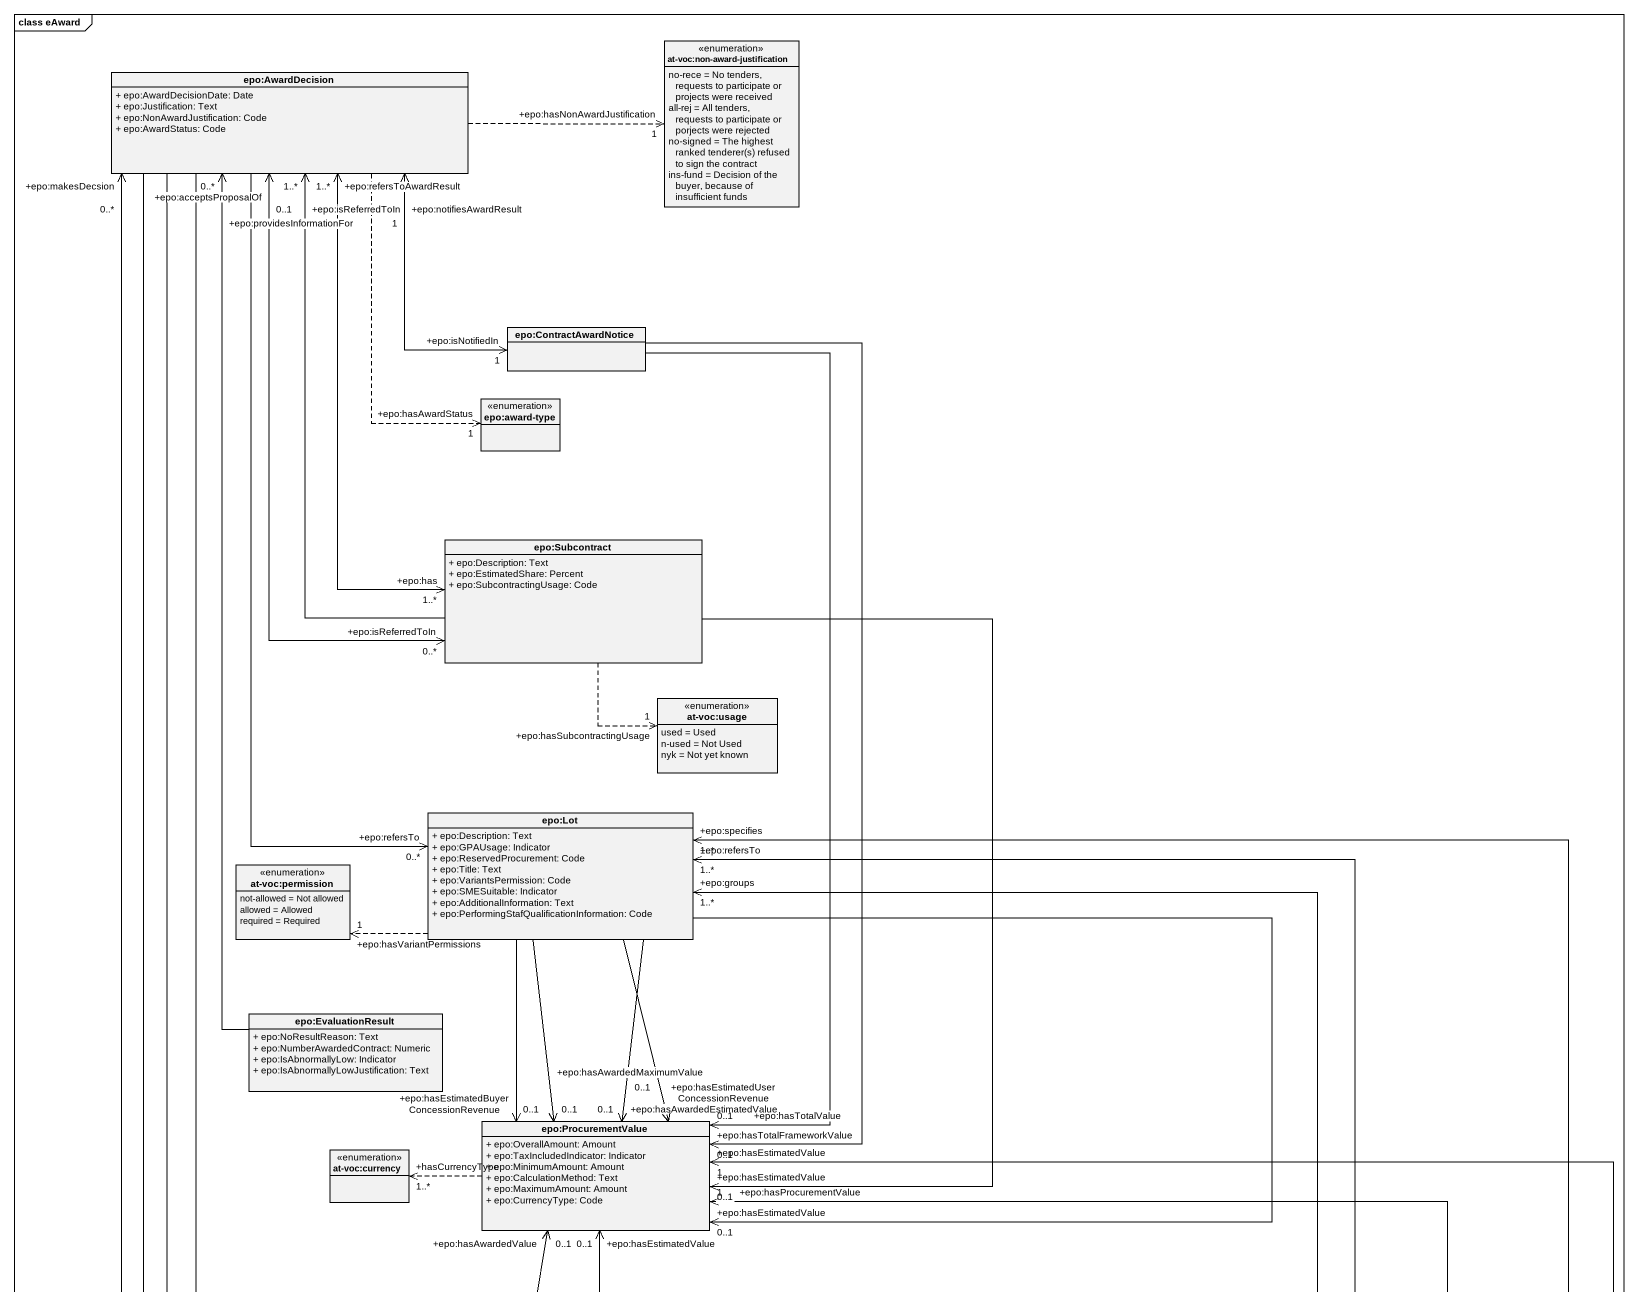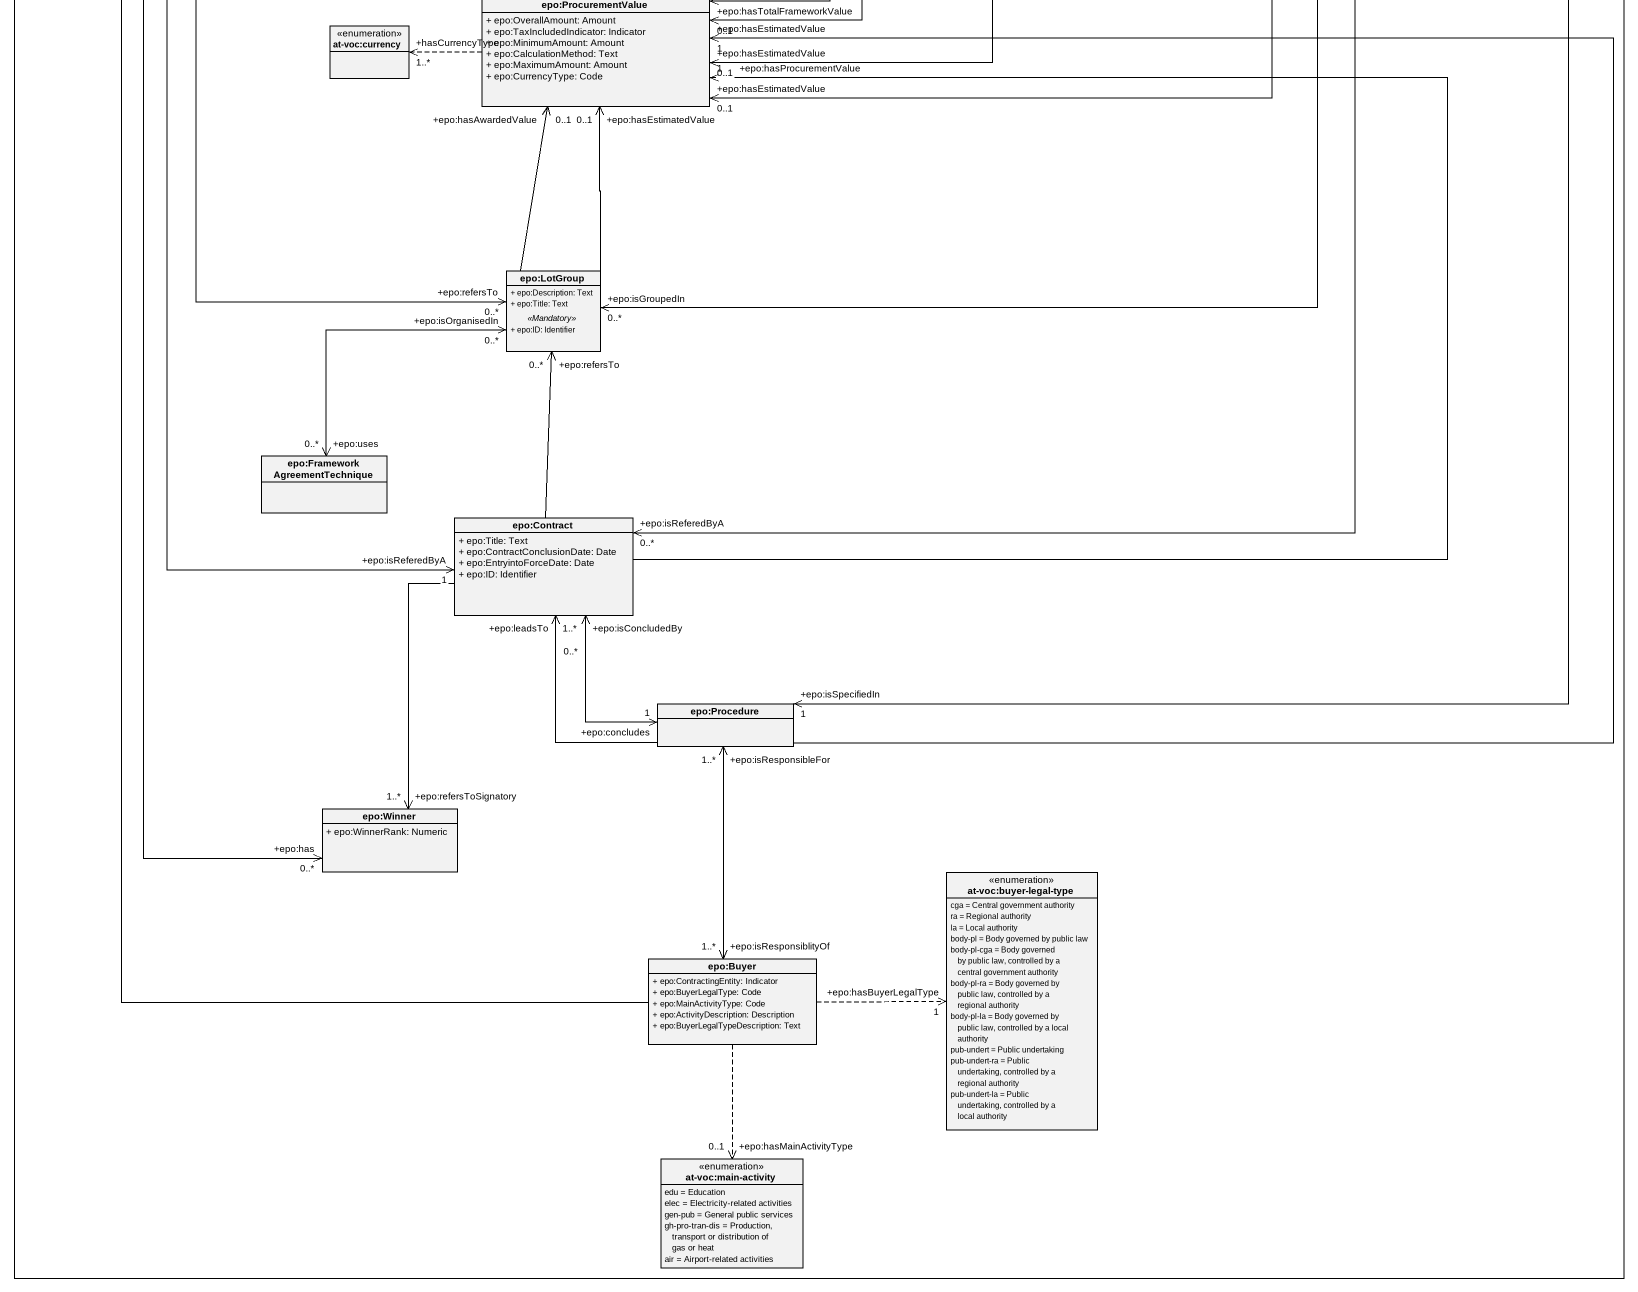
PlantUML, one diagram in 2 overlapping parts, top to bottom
@startuml
mainframe class eAward
hide circle
hide empty members
skinparam classAttributeIconSize 0
enum "at-voc:non-award-justification" as at_voc_non_award {
  no-rece = No tenders, requests to participate or projects were received
  all-rej = All tenders, requests to participate or porjects were rejected
  {field} no-signed = The highest ranked tenderer(s) refused to sign the contract
  ins-fund = Decision of the buyer, because of insufficient funds
}
class "epo:AwardDecision" as epo_AwardDecision {
  + epo:AwardDecisionDate: Date
  + epo:Justification: Text
  + epo:NonAwardJustification: Code
  + epo:AwardStatus: Code
}
class "epo:ContractAwardNotice" as epo_ContractAwardNotice
enum "epo:award-type" as epo_award_type
class "epo:Subcontract" as epo_Subcontract {
  + epo:Description: Text
  + epo:EstimatedShare: Percent
  + epo:SubcontractingUsage: Code
}
enum "at-voc:usage" as at_voc_usage {
  used = Used
  n-used = Not Used
  nyk = Not yet known
}
class "epo:Lot" as epo_Lot {
  + epo:Description: Text
  + epo:GPAUsage: Indicator
  + epo:ReservedProcurement: Code
  + epo:Title: Text
  + epo:VariantsPermission: Code
  + epo:SMESuitable: Indicator
  + epo:AdditionalInformation: Text
  + epo:PerformingStafQualificationInformation: Code
}
enum "at-voc:permission" as at_voc_permission {
  not-allowed = Not allowed
  allowed = Allowed
  required = Required
}
class "epo:EvaluationResult" as epo_EvaluationResult {
  + epo:NoResultReason: Text
  + epo:NumberAwardedContract: Numeric
  + epo:IsAbnormallyLow: Indicator
  + epo:IsAbnormallyLowJustification: Text
}
enum "at-voc:currency" as at_voc_currency
class "epo:ProcurementValue" as epo_ProcurementValue {
  + epo:OverallAmount: Amount
  + epo:TaxIncludedIndicator: Indicator
  + epo:MinimumAmount: Amount
  + epo:CalculationMethod: Text
  + epo:MaximumAmount: Amount
  + epo:CurrencyType: Code
}
class "epo:LotGroup" as epo_LotGroup {
  + epo:Description: Text
  + epo:Title: Text
  .. <<Mandatory>> ..
  + epo:ID: Identifier
}
class "epo:FrameworkAgreementTechnique" as epo_FrameworkAgreementTechni
class "epo:Contract" as epo_Contract {
  + epo:Title: Text
  + epo:ContractConclusionDate: Date
  + epo:EntryintoForceDate: Date
  + epo:ID: Identifier
}
class "epo:Procedure" as epo_Procedure
class "epo:Winner" as epo_Winner {
  + epo:WinnerRank: Numeric
}
enum "at-voc:buyer-legal-type" as at_voc_buyer_legal_type {
  cga = Central government authority
  ra = Regional authority
  la = Local authority
  body-pl = Body governed by public law
  body-pl-cga = Body governed by public law, controlled by a central government authority
  body-pl-ra = Body governed by public law, controlled by a regional authority
  body-pl-la = Body governed by public law, controlled by a local authority
  pub-undert = Public undertaking
  pub-undert-ra = Public undertaking, controlled by a regional authority
  pub-undert-la = Public undertaking, controlled by a local authority
}
class "epo:Buyer" as epo_Buyer {
  + epo:ContractingEntity: Indicator
  + epo:BuyerLegalType: Code
  + epo:MainActivityType: Code
  + epo:ActivityDescription: Description
  + epo:BuyerLegalTypeDescription: Text
}
enum "at-voc:main-activity" as at_voc_main_activity {
  edu = Education
  elec = Electricity-related activities
  gen-pub = General public services
  gh-pro-tran-dis = Production, transport or distribution of gas or heat
  air = Airport-related activities
}
epo_AwardDecision .right.> "+epo:hasNonAwardJustification\n1" at_voc_non_award
epo_AwardDecision ..> "+epo:hasAwardStatus\n1" epo_award_type
epo_AwardDecision --> "+epo:refersTo\n0..*" epo_Lot
epo_AwardDecision --> "+epo:refersTo\n0..*" epo_LotGroup
epo_AwardDecision --> "+epo:isReferedByA\n1" epo_Contract
epo_AwardDecision --> "+epo:has\n0..*" epo_Winner
epo_ContractAwardNotice "+epo:isNotifiedIn\n1" <-up-> "+epo:notifiesAwardResult\n1" epo_AwardDecision
epo_ContractAwardNotice --> "+epo:hasTotalFrameworkValue\n0..1" epo_ProcurementValue
epo_ContractAwardNotice --> "+epo:hasTotalValue\n0..1" epo_ProcurementValue
epo_Subcontract "+epo:has\n1..*" <-up-> "+epo:refersToAwardResult\n1..*" epo_AwardDecision
epo_Subcontract -up-> "+epo:isReferredToIn\n1..*" epo_AwardDecision
epo_Subcontract "+epo:isReferredToIn\n0..*" <-up-> "+epo:acceptsProposalOf\n0..1" epo_AwardDecision
epo_Subcontract ..> "+epo:hasSubcontractingUsage\n1" at_voc_usage
epo_Subcontract --> "+epo:hasEstimatedValue\n0..1" epo_ProcurementValue
epo_Lot .left.> "+epo:hasVariantPermissions\n1" at_voc_permission
epo_Lot --> "+epo:hasAwardedEstimatedValue\n0..1" epo_ProcurementValue
epo_Lot --> "+epo:hasEstimatedValue\n0..1" epo_ProcurementValue
epo_Lot --> "+epo:hasEstimatedUserConcessionRevenue\n0..1" epo_ProcurementValue
epo_Lot --> "+epo:hasEstimatedBuyerConcessionRevenue\n0..1" epo_ProcurementValue
epo_Lot --> "+epo:hasAwardedMaximumValue\n0..1" epo_ProcurementValue
epo_Lot "+epo:groups\n1..*" <--> "+epo:isGroupedIn\n0..*" epo_LotGroup
epo_EvaluationResult -up-> "+epo:providesInformationFor\n0..*" epo_AwardDecision
epo_ProcurementValue .left.> "+hasCurrencyType\n1..*" at_voc_currency
epo_LotGroup -up-> "+epo:hasAwardedValue\n0..1" epo_ProcurementValue
epo_LotGroup -up-> "+epo:hasEstimatedValue\n0..1" epo_ProcurementValue
epo_FrameworkAgreementTechni "+epo:uses\n0..*" <-up-> "+epo:isOrganisedIn\n0..*" epo_LotGroup
epo_Contract "+epo:isReferedByA\n0..*" <-up-> "+epo:refersTo\n1..*" epo_Lot
epo_Contract -up-> "+epo:hasProcurementValue\n1" epo_ProcurementValue
epo_Contract -up-> "+epo:refersTo\n0..*" epo_LotGroup
epo_Contract --> "+epo:refersToSignatory\n1..*" epo_Winner
epo_Procedure "+epo:isSpecifiedIn\n1" <-up-> "+epo:specifies\n1..*" epo_Lot
epo_Procedure -up-> "+epo:hasEstimatedValue\n1" epo_ProcurementValue
epo_Procedure -up-> "+epo:leadsTo\n1..*" epo_Contract
epo_Procedure "+epo:concludes\n1" <-up-> "+epo:isConcludedBy\n0..*" epo_Contract
epo_Procedure "+epo:isResponsibleFor\n1..*" <--> "+epo:isResponsiblityOf\n1..*" epo_Buyer
epo_Buyer -up-> "+epo:makesDecsion\n0..*" epo_AwardDecision
epo_Buyer .right.> "+epo:hasBuyerLegalType\n1" at_voc_buyer_legal_type
epo_Buyer ..> "+epo:hasMainActivityType\n0..1" at_voc_main_activity
@enduml
